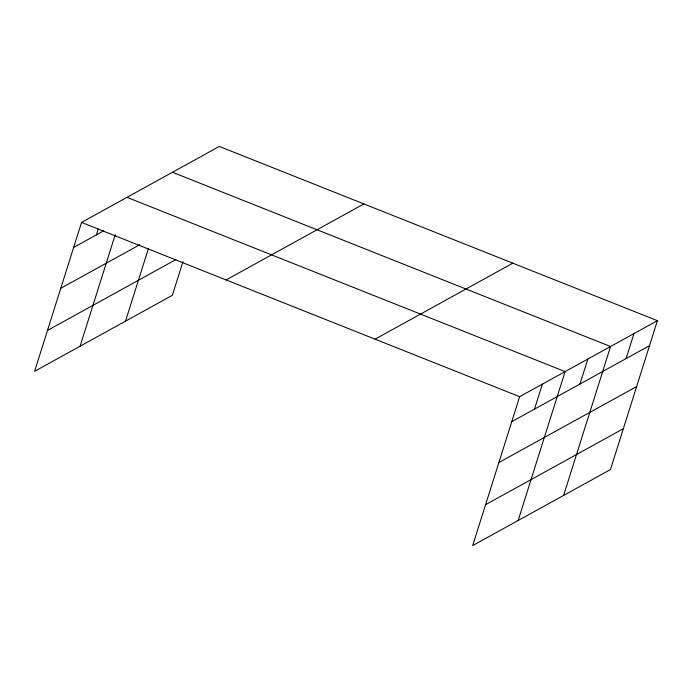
<?xml version="1.0" encoding="UTF-8"?>
<svg xmlns="http://www.w3.org/2000/svg" width="692" height="692" viewBox="0 0 692 692"><rect width="100%" height="100%" fill="white"/><g stroke="black" fill="none" stroke-linecap="round" stroke-linejoin="round"><path stroke-width="1.04" d="M657.4 320.681L519.64 396.68L472.697 545.573L610.456 469.574L657.4 320.681L219.303 146.427L81.544 222.426L34.6 371.319L172.36 295.32L182.991 261.585M96.404 234.865L98.29 228.87M80.064 346.242L115.261 234.588M125.52 321.157L148.46 248.411M534.501 409.119L542.372 384.147M518.152 520.496L565.104 371.604L127.008 197.35M579.957 384.043L587.828 359.062M563.617 495.411L610.56 346.519L172.464 172.265M626.104 358.577L633.984 333.605M73.672 247.407L103.67 230.851M60.775 288.296L139.879 244.657M47.497 330.43L175.88 259.595M226.12 279.931L363.88 203.932M375.073 339.175L512.833 263.176M511.769 421.662L649.529 345.654M498.871 462.55L636.631 386.551M485.585 504.684L623.345 428.685M81.544 222.426L519.64 396.68"/></g></svg>
